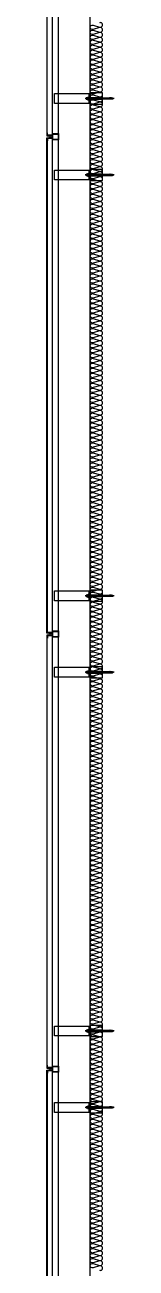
# Model space of a CAD drawing. Header units: millimetres. Extents: x 19868 to 801382, y -4805 to 85279.
# Drawn here: x 117288 to 117832, y 62079 to 72079 of the extents above; entities that cross this region are included whole.
import ezdxf

# ---------------------------------------------------------------- set-up
doc = ezdxf.new("R2010")
doc.units = ezdxf.units.MM
doc.header["$LTSCALE"] = 250
for name, color, linetype in [('A-ETC-8', 8, 'Continuous'), ('A-FIN', 6, 'Continuous'), ('ISL', 251, 'Continuous')]:
    doc.layers.add(name, color=color, linetype=linetype)

# ---------------------------------------------------------------- blocks, each defined once
blk = doc.blocks.new('A$C632c858f')
at = {"layer": 'A-ETC-8'}
blk.add_arc((-3, 0), 24, 341.8248, 18.1752, dxfattribs=at)
blk.add_ellipse((34, 0), major_axis=(7.59, 0), ratio=0.987937, dxfattribs=at)
blk = doc.blocks.new('A$Cae507117')
at = {"layer": 'A-ETC-8'}
for points in [[(-50, 0), (-50, -50), (0, -50), (0, 0)], [(-46.8, -3.2), (-46.8, -46.8), (-3.2, -46.8), (-3.2, -3.2)]]:
    blk.add_lwpolyline(points, close=True, dxfattribs=at)
blk = doc.blocks.new('너트 M12')
for p, q in [((-9, 0), (9, 0)), ((-10, -9), (-10, -1)), ((9, -10), (-9, -10)), ((0, -8), (0, -1)), ((10, -1), (10, -9))]:
    blk.add_line(p, q)
for centre, start, end in [((-9, -1), 90, 180), ((-9, -9), 180, 270), ((9, -1), 0, 90), ((9, -9), 270, 0)]:
    blk.add_arc(centre, 0.5, start, end)
at = {"extrusion": (0, 0, -1)}
for centre, major_axis, ratio, start_param, end_param in [((-5, -1), (-4.75, 0.31), 0.185359, -0.024388, 3.141593), ((5, -1), (4.75, 0.31), 0.185108, 3.141593, 6.30754), ((-5, -9), (4.75, 0.31), 0.187111, 0, 3.166211), ((5, -9), (-4.75, 0.31), 0.185991, 3.117121, 6.283185)]:
    blk.add_ellipse(centre, major_axis=major_axis, ratio=ratio, start_param=start_param, end_param=end_param, dxfattribs=at)
blk = doc.blocks.new('A$C5ebcaad0')
at = {"layer": 'A-ETC-8'}
for p, q in [((-449, -225), (-214, -225)), ((-439, -220), (-439, -229)), ((-437, -219), (-437, -219)), ((-426, -220), (-437, -219)), ((-437, -231), (-426, -229)), ((-437, -231), (-437, -231)), ((-432, -220), (-432, -221)), ((-432, -229), (-432, -230)), ((-416, -219), (-431, -219)), ((-431, -222), (-429, -223)), ((-431, -228), (-429, -227)), ((-431, -231), (-416, -231)), ((-421, -224), (-428, -224)), ((-421, -226), (-428, -226)), ((-426, -220), (-412, -220)), ((-426, -229), (-412, -229)), ((-421, -223), (-421, -223)), ((-421, -227), (-421, -227)), ((-417, -227), (-417, -223)), ((-416, -219), (-413, -219)), ((-416, -231), (-413, -231)), ((-413, -219), (-413, -231)), ((-412, -231), (-412, -219)), ((-409, -219), (-412, -219)), ((-412, -231), (-409, -231)), ((-409, -231), (-409, -219)), ((-355, -219), (-409, -219)), ((-409, -231), (-355, -231)), ((-355, -219), (-246, -219)), ((-246, -231), (-355, -231)), ((-234, -219), (-226, -219)), ((-234, -220), (-224, -220)), ((-234, -229), (-224, -229)), ((-234, -231), (-226, -231)), ((-226, -231), (-226, -219)), ((-224, -220), (-226, -219)), ((-224, -229), (-226, -231)), ((-224, -229), (-224, -220))]:
    blk.add_line(p, q, dxfattribs=at)
for points in [[(-255, -180), (-255, -269), (-355, -269), (-355, -180)], [(34, -185), (-252, -185), (-252, -265), (34, -265)], [(-252, -265), (-246, -265), (-246, -185), (-252, -185)], [(-246, -210), (-246, -240), (-244, -240), (-244, -210)]]:
    blk.add_lwpolyline(points, close=True, dxfattribs=at)
blk.add_lwpolyline([(-252, -177), (-252, -272, -0.414214), (-253, -273), (-255, -273), (-255, -176), (-253, -176, -0.414214)], format="xyb", close=True, dxfattribs=at)
for centre, radius, start, end in [((-437, -220), 1.5, 90, 180), ((-437, -229), 1.5, 180, 270), ((-431, -220), 1, 90, 180), ((-431, -221), 1, 180, 236.3099), ((-431, -229), 1, 123.6901, 180), ((-431, -230), 1, 180, 270), ((-428, -221), 3, 236.3099, 270), ((-428, -229), 3, 90, 123.6901), ((-419, -223), 2, 90, 180), ((-421, -223), 0.5, 270, 0), ((-421, -227), 0.5, 0, 90), ((-419, -227), 2, 180, 270), ((-419, -223), 2, 0, 90), ((-419, -227), 2, 270, 0)]:
    blk.add_arc(centre, radius, start, end, dxfattribs=at)
at = {"layer": 'A-ETC-8', "xscale": -1, "rotation": 90}
blk.add_blockref('너트 M12', (-244, -225), dxfattribs=at)

msp = doc.modelspace()

# ---------------------------------------------------------------- linework, layer by layer
at = {"layer": 'A-ETC-8'}
for p, q in [((117333.2, 51528.9, 0), (117333.2, 76146.7)), ((117383.2, 51528.9, 0), (117383.2, 76146.7))]:
    msp.add_line(p, q, dxfattribs=at)
for points in [[(117296.2, 71190.4), (117331.2, 71190.4), (117331.2, 71179.4), (117333.2, 71179.4), (117333.2, 71192.4), (117297.9, 71192.4, 0.2265409), (117294.2, 71196.1), (117294.2, 71210.8), (117292.2, 71210.8), (117292.2, 71194.4, -0.4142136)], [(117296.2, 71167.4), (117331.2, 71167.4), (117331.2, 71178.4), (117333.2, 71178.4), (117333.2, 71165.4), (117297.9, 71165.4, -0.2265409), (117294.2, 71161.8), (117294.2, 71147.1), (117292.2, 71147.1), (117292.2, 71163.4, 0.4142136)], [(117296.2, 67190.4), (117331.2, 67190.4), (117331.2, 67179.4), (117333.2, 67179.4), (117333.2, 67192.4), (117297.9, 67192.4, 0.2265409), (117294.2, 67196.1), (117294.2, 67210.8), (117292.2, 67210.8), (117292.2, 67194.4, -0.4142136)], [(117296.2, 67167.4), (117331.2, 67167.4), (117331.2, 67178.4), (117333.2, 67178.4), (117333.2, 67165.4), (117297.9, 67165.4, -0.2265409), (117294.2, 67161.8), (117294.2, 67147.1), (117292.2, 67147.1), (117292.2, 67163.4, 0.4142136)], [(117296.2, 63690.4), (117331.2, 63690.4), (117331.2, 63679.4), (117333.2, 63679.4), (117333.2, 63692.4), (117297.9, 63692.4, 0.2265409), (117294.2, 63696.1), (117294.2, 63710.8), (117292.2, 63710.8), (117292.2, 63694.4, -0.4142136)], [(117296.2, 63667.4), (117331.2, 63667.4), (117331.2, 63678.4), (117333.2, 63678.4), (117333.2, 63665.4), (117297.9, 63665.4, -0.2265409), (117294.2, 63661.8), (117294.2, 63647.1), (117292.2, 63647.1), (117292.2, 63663.4, 0.4142136)]]:
    msp.add_lwpolyline(points, format="xyb", close=True, dxfattribs=at)
at = {"layer": 'A-FIN'}
for points in [[(117329.2, 75167.4), (117329.2, 75171.4), (117288.2, 75171.4), (117288.2, 71186.4), (117329.2, 71186.4), (117329.2, 71190.4), (117292.2, 71190.4), (117292.2, 75167.4), (117329.2, 75167.4)], [(117329.2, 67190.4), (117329.2, 67186.4), (117288.2, 67186.4), (117288.2, 71171.4), (117329.2, 71171.4), (117329.2, 71167.4), (117292.2, 71167.4), (117292.2, 67190.4), (117329.2, 67190.4)], [(117329.2, 67167.4), (117329.2, 67171.4), (117288.2, 67171.4), (117288.2, 63686.4), (117329.2, 63686.4), (117329.2, 63690.4), (117292.2, 63690.4), (117292.2, 67167.4), (117329.2, 67167.4)], [(117329.2, 60190.4), (117329.2, 60186.4), (117288.2, 60186.4), (117288.2, 63671.4), (117329.2, 63671.4), (117329.2, 63667.4), (117292.2, 63667.4), (117292.2, 60190.4), (117329.2, 60190.4)]]:
    msp.add_lwpolyline(points, close=True, dxfattribs=at)
at = {"layer": 'ISL'}
msp.add_lwpolyline([(117638.2, 51518.9), (117638.2, 76128.9), (117738.2, 76128.9)], dxfattribs=at)
msp.add_lwpolyline([(117714, 62061.3, 1.3725934), (117714, 62096.6), (117662.4, 62081.3, -0.5092668), (117638.2, 62099, -0.5092668), (117662.4, 62116.6), (117714, 62101.3, 1.3725934), (117714, 62136.6), (117662.4, 62121.3, -0.5092668), (117638.2, 62139, -0.5092668), (117662.4, 62156.6), (117714, 62141.3, 1.3725934), (117714, 62176.6), (117662.4, 62161.3, -0.5092668), (117638.2, 62179, -0.5092668), (117662.4, 62196.6), (117714, 62181.3, 1.3725934), (117714, 62216.6), (117662.4, 62201.3, -0.5092668), (117638.2, 62219, -0.5092668), (117662.4, 62236.6), (117714, 62221.3, 1.3725934), (117714, 62256.6), (117662.4, 62241.3, -0.5092668), (117638.2, 62259, -0.5092668), (117662.4, 62276.6), (117714, 62261.3, 1.3725934), (117714, 62296.6), (117662.4, 62281.3, -0.5092668), (117638.2, 62299, -0.5092668), (117662.4, 62316.6), (117714, 62301.3, 1.3725934), (117714, 62336.6), (117662.4, 62321.3, -0.5092668), (117638.2, 62339, -0.5092668), (117662.4, 62356.6), (117714, 62341.3, 1.3725934), (117714, 62376.6), (117662.4, 62361.3, -0.5092668), (117638.2, 62379, -0.5092668), (117662.4, 62396.6), (117714, 62381.3, 1.3725934), (117714, 62416.6), (117662.4, 62401.3, -0.5092668), (117638.2, 62419, -0.5092668), (117662.4, 62436.6), (117714, 62421.3, 1.3725934), (117714, 62456.6), (117662.4, 62441.3, -0.5092668), (117638.2, 62459, -0.5092668), (117662.4, 62476.6), (117714, 62461.3, 1.3725934), (117714, 62496.6), (117662.4, 62481.3, -0.5092668), (117638.2, 62499, -0.5092668), (117662.4, 62516.6), (117714, 62501.3, 1.3725934), (117714, 62536.6), (117662.4, 62521.3, -0.5092668), (117638.2, 62539, -0.5092668), (117662.4, 62556.6), (117714, 62541.3, 1.3725934), (117714, 62576.6), (117662.4, 62561.3, -0.5092668), (117638.2, 62579, -0.5092668), (117662.4, 62596.6), (117714, 62581.3, 1.3725934), (117714, 62616.6), (117662.4, 62601.3, -0.5092668), (117638.2, 62619, -0.5092668), (117662.4, 62636.6), (117714, 62621.3, 1.3725934), (117714, 62656.6), (117662.4, 62641.3, -0.5092668), (117638.2, 62659, -0.5092668), (117662.4, 62676.6), (117714, 62661.3, 1.3725934), (117714, 62696.6), (117662.4, 62681.3, -0.5092668), (117638.2, 62699, -0.5092668), (117662.4, 62716.6), (117714, 62701.3, 1.3725934), (117714, 62736.6), (117662.4, 62721.3, -0.5092668), (117638.2, 62739, -0.5092668), (117662.4, 62756.6), (117714, 62741.3, 1.3725934), (117714, 62776.6), (117662.4, 62761.3, -0.5092668), (117638.2, 62779, -0.5092668), (117662.4, 62796.6), (117714, 62781.3, 1.3725934), (117714, 62816.6), (117662.4, 62801.3, -0.5092668), (117638.2, 62819, -0.5092668), (117662.4, 62836.6), (117714, 62821.3, 1.3725934), (117714, 62856.6), (117662.4, 62841.3, -0.5092668), (117638.2, 62859, -0.5092668), (117662.4, 62876.6), (117714, 62861.3, 1.3725934), (117714, 62896.6), (117662.4, 62881.3, -0.5092668), (117638.2, 62899, -0.5092668), (117662.4, 62916.6), (117714, 62901.3, 1.3725934), (117714, 62936.6), (117662.4, 62921.3, -0.5092668), (117638.2, 62939, -0.5092668), (117662.4, 62956.6), (117714, 62941.3, 1.3725934), (117714, 62976.6), (117662.4, 62961.3, -0.5092668), (117638.2, 62979, -0.5092668), (117662.4, 62996.6), (117714, 62981.3, 1.3725934), (117714, 63016.6), (117662.4, 63001.3, -0.5092668), (117638.2, 63019, -0.5092668), (117662.4, 63036.6), (117714, 63021.3, 1.3725934), (117714, 63056.6), (117662.4, 63041.3, -0.5092668), (117638.2, 63059, -0.5092668), (117662.4, 63076.6), (117714, 63061.3, 1.3725934), (117714, 63096.6), (117662.4, 63081.3, -0.5092668), (117638.2, 63099, -0.5092668), (117662.4, 63116.6), (117714, 63101.3, 1.3725934), (117714, 63136.6), (117662.4, 63121.3, -0.5092668), (117638.2, 63139, -0.5092668), (117662.4, 63156.6), (117714, 63141.3, 1.3725934), (117714, 63176.6), (117662.4, 63161.3, -0.5092668), (117638.2, 63179, -0.5092668), (117662.4, 63196.6), (117714, 63181.3, 1.3725934), (117714, 63216.6), (117662.4, 63201.3, -0.5092668), (117638.2, 63219, -0.5092668), (117662.4, 63236.6), (117714, 63221.3, 1.3725934), (117714, 63256.6), (117662.4, 63241.3, -0.5092668), (117638.2, 63259, -0.5092668), (117662.4, 63276.6), (117714, 63261.3, 1.3725934), (117714, 63296.6), (117662.4, 63281.3, -0.5092668), (117638.2, 63299, -0.5092668), (117662.4, 63316.6), (117714, 63301.3, 1.3725934), (117714, 63336.6), (117662.4, 63321.3, -0.5092668), (117638.2, 63339, -0.5092668), (117662.4, 63356.6), (117714, 63341.3, 1.3725934), (117714, 63376.6), (117662.4, 63361.3, -0.5092668), (117638.2, 63379, -0.5092668), (117662.4, 63396.6), (117714, 63381.3, 1.3725934), (117714, 63416.6), (117662.4, 63401.3, -0.5092668), (117638.2, 63419, -0.5092668), (117662.4, 63436.6), (117714, 63421.3, 1.3725934), (117714, 63456.6), (117662.4, 63441.3, -0.5092668), (117638.2, 63459, -0.5092668), (117662.4, 63476.6), (117714, 63461.3, 1.3725934), (117714, 63496.6), (117662.4, 63481.3, -0.5092668), (117638.2, 63499, -0.5092668), (117662.4, 63516.6), (117714, 63501.3, 1.3725934), (117714, 63536.6), (117662.4, 63521.3, -0.5092668), (117638.2, 63539, -0.5092668), (117662.4, 63556.6), (117714, 63541.3, 1.3725934), (117714, 63576.6), (117662.4, 63561.3, -0.5092668), (117638.2, 63579, -0.5092668), (117662.4, 63596.6), (117714, 63581.3, 1.3725934), (117714, 63616.6), (117662.4, 63601.3, -0.5092668), (117638.2, 63619, -0.5092668), (117662.4, 63636.6), (117714, 63621.3, 1.3725934), (117714, 63656.6), (117662.4, 63641.3, -0.5092668), (117638.2, 63659, -0.5092668), (117662.4, 63676.6), (117714, 63661.3, 1.3725934), (117714, 63696.6), (117662.4, 63681.3, -0.5092668), (117638.2, 63699, -0.5092668), (117662.4, 63716.6), (117714, 63701.3, 1.3725934), (117714, 63736.6), (117662.4, 63721.3, -0.5092668), (117638.2, 63739, -0.5092668), (117662.4, 63756.6), (117714, 63741.3, 1.3725934), (117714, 63776.6), (117662.4, 63761.3, -0.5092668), (117638.2, 63779, -0.5092668), (117662.4, 63796.6), (117714, 63781.3, 1.3725934), (117714, 63816.6), (117662.4, 63801.3, -0.5092668), (117638.2, 63819, -0.5092668), (117662.4, 63836.6), (117714, 63821.3, 1.3725934), (117714, 63856.6), (117662.4, 63841.3, -0.5092668), (117638.2, 63859, -0.5092668), (117662.4, 63876.6), (117714, 63861.3, 1.3725934), (117714, 63896.6), (117662.4, 63881.3, -0.5092668), (117638.2, 63899, -0.5092668), (117662.4, 63916.6), (117714, 63901.3, 1.3725934), (117714, 63936.6), (117662.4, 63921.3, -0.5092668), (117638.2, 63939, -0.5092668), (117662.4, 63956.6), (117714, 63941.3, 1.3725934), (117714, 63976.6), (117662.4, 63961.3, -0.5092668), (117638.2, 63979, -0.5092668), (117662.4, 63996.6), (117714, 63981.3, 1.3725934), (117714, 64016.6), (117662.4, 64001.3, -0.5092668), (117638.2, 64019, -0.5092668), (117662.4, 64036.6), (117714, 64021.3, 1.3725934), (117714, 64056.6), (117662.4, 64041.3, -0.5092668), (117638.2, 64059, -0.5092668), (117662.4, 64076.6), (117714, 64061.3, 1.3725934), (117714, 64096.6), (117662.4, 64081.3, -0.5092668), (117638.2, 64099, -0.5092668), (117662.4, 64116.6), (117714, 64101.3, 1.3725934), (117714, 64136.6), (117662.4, 64121.3, -0.5092668), (117638.2, 64139, -0.5092668), (117662.4, 64156.6), (117714, 64141.3, 1.3725934), (117714, 64176.6), (117662.4, 64161.3, -0.5092668), (117638.2, 64179, -0.5092668), (117662.4, 64196.6), (117714, 64181.3, 1.3725934), (117714, 64216.6), (117662.4, 64201.3, -0.5092668), (117638.2, 64219, -0.5092668), (117662.4, 64236.6), (117714, 64221.3, 1.3725934), (117714, 64256.6), (117662.4, 64241.3, -0.5092668), (117638.2, 64259, -0.5092668), (117662.4, 64276.6), (117714, 64261.3, 1.3725934), (117714, 64296.6), (117662.4, 64281.3, -0.5092668), (117638.2, 64299, -0.5092668), (117662.4, 64316.6), (117714, 64301.3, 1.3725934), (117714, 64336.6), (117662.4, 64321.3, -0.5092668), (117638.2, 64339, -0.5092668), (117662.4, 64356.6), (117714, 64341.3, 1.3725934), (117714, 64376.6), (117662.4, 64361.3, -0.5092668), (117638.2, 64379, -0.5092668), (117662.4, 64396.6), (117714, 64381.3, 1.3725934), (117714, 64416.6), (117662.4, 64401.3, -0.5092668), (117638.2, 64419, -0.5092668), (117662.4, 64436.6), (117714, 64421.3, 1.3725934), (117714, 64456.6), (117662.4, 64441.3, -0.5092668), (117638.2, 64459, -0.5092668), (117662.4, 64476.6), (117714, 64461.3, 1.3725934), (117714, 64496.6), (117662.4, 64481.3, -0.5092668), (117638.2, 64499, -0.5092668), (117662.4, 64516.6), (117714, 64501.3, 1.3725934), (117714, 64536.6), (117662.4, 64521.3, -0.5092668), (117638.2, 64539, -0.5092668), (117662.4, 64556.6), (117714, 64541.3, 1.3725934), (117714, 64576.6), (117662.4, 64561.3, -0.5092668), (117638.2, 64579, -0.5092668), (117662.4, 64596.6), (117714, 64581.3, 1.3725934), (117714, 64616.6), (117662.4, 64601.3, -0.5092668), (117638.2, 64619, -0.5092668), (117662.4, 64636.6), (117714, 64621.3, 1.3725934), (117714, 64656.6), (117662.4, 64641.3, -0.5092668), (117638.2, 64659, -0.5092668), (117662.4, 64676.6), (117714, 64661.3, 1.3725934), (117714, 64696.6), (117662.4, 64681.3, -0.5092668), (117638.2, 64699, -0.5092668), (117662.4, 64716.6), (117714, 64701.3, 1.3725934), (117714, 64736.6), (117662.4, 64721.3, -0.5092668), (117638.2, 64739, -0.5092668), (117662.4, 64756.6), (117714, 64741.3, 1.3725934), (117714, 64776.6), (117662.4, 64761.3, -0.5092668), (117638.2, 64779, -0.5092668), (117662.4, 64796.6), (117714, 64781.3, 1.3725934), (117714, 64816.6), (117662.4, 64801.3, -0.5092668), (117638.2, 64819, -0.5092668), (117662.4, 64836.6), (117714, 64821.3, 1.3725934), (117714, 64856.6), (117662.4, 64841.3, -0.5092668), (117638.2, 64859, -0.5092668), (117662.4, 64876.6), (117714, 64861.3, 1.3725934), (117714, 64896.6), (117662.4, 64881.3, -0.5092668), (117638.2, 64899, -0.5092668), (117662.4, 64916.6), (117714, 64901.3, 1.3725934), (117714, 64936.6), (117662.4, 64921.3, -0.5092668), (117638.2, 64939, -0.5092668), (117662.4, 64956.6), (117714, 64941.3, 1.3725934), (117714, 64976.6), (117662.4, 64961.3, -0.5092668), (117638.2, 64979, -0.5092668), (117662.4, 64996.6), (117714, 64981.3, 1.3725934), (117714, 65016.6), (117662.4, 65001.3, -0.5092668), (117638.2, 65019, -0.5092668), (117662.4, 65036.6), (117714, 65021.3, 1.3725934), (117714, 65056.6), (117662.4, 65041.3, -0.5092668), (117638.2, 65059, -0.5092668), (117662.4, 65076.6), (117714, 65061.3, 1.3725934), (117714, 65096.6), (117662.4, 65081.3, -0.5092668), (117638.2, 65099, -0.5092668), (117662.4, 65116.6), (117714, 65101.3, 1.3725934), (117714, 65136.6), (117662.4, 65121.3, -0.5092668), (117638.2, 65139, -0.5092668), (117662.4, 65156.6), (117714, 65141.3, 1.3725934), (117714, 65176.6), (117662.4, 65161.3, -0.5092668), (117638.2, 65179, -0.5092668), (117662.4, 65196.6), (117714, 65181.3, 1.3725934), (117714, 65216.6), (117662.4, 65201.3, -0.5092668), (117638.2, 65219, -0.5092668), (117662.4, 65236.6), (117714, 65221.3, 1.3725934), (117714, 65256.6), (117662.4, 65241.3, -0.5092668), (117638.2, 65259, -0.5092668), (117662.4, 65276.6), (117714, 65261.3, 1.3725934), (117714, 65296.6), (117662.4, 65281.3, -0.5092668), (117638.2, 65299, -0.5092668), (117662.4, 65316.6), (117714, 65301.3, 1.3725934), (117714, 65336.6), (117662.4, 65321.3, -0.5092668), (117638.2, 65339, -0.5092668), (117662.4, 65356.6), (117714, 65341.3, 1.3725934), (117714, 65376.6), (117662.4, 65361.3, -0.5092668), (117638.2, 65379, -0.5092668), (117662.4, 65396.6), (117714, 65381.3, 1.3725934), (117714, 65416.6), (117662.4, 65401.3, -0.5092668), (117638.2, 65419, -0.5092668), (117662.4, 65436.6), (117714, 65421.3, 1.3725934), (117714, 65456.6), (117662.4, 65441.3, -0.5092668), (117638.2, 65459, -0.5092668), (117662.4, 65476.6), (117714, 65461.3, 1.3725934), (117714, 65496.6), (117662.4, 65481.3, -0.5092668), (117638.2, 65499, -0.5092668), (117662.4, 65516.6), (117714, 65501.3, 1.3725934), (117714, 65536.6), (117662.4, 65521.3, -0.5092668), (117638.2, 65539, -0.5092668), (117662.4, 65556.6), (117714, 65541.3, 1.3725934), (117714, 65576.6), (117662.4, 65561.3, -0.5092668), (117638.2, 65579, -0.5092668), (117662.4, 65596.6), (117714, 65581.3, 1.3725934), (117714, 65616.6), (117662.4, 65601.3, -0.5092668), (117638.2, 65619, -0.5092668), (117662.4, 65636.6), (117714, 65621.3, 1.3725934), (117714, 65656.6), (117662.4, 65641.3, -0.5092668), (117638.2, 65659, -0.5092668), (117662.4, 65676.6), (117714, 65661.3, 1.3725934), (117714, 65696.6), (117662.4, 65681.3, -0.5092668), (117638.2, 65699, -0.5092668), (117662.4, 65716.6), (117714, 65701.3, 1.3725934), (117714, 65736.6), (117662.4, 65721.3, -0.5092668), (117638.2, 65739, -0.5092668), (117662.4, 65756.6), (117714, 65741.3, 1.3725934), (117714, 65776.6), (117662.4, 65761.3, -0.5092668), (117638.2, 65779, -0.5092668), (117662.4, 65796.6), (117714, 65781.3, 1.3725934), (117714, 65816.6), (117662.4, 65801.3, -0.5092668), (117638.2, 65819, -0.5092668), (117662.4, 65836.6), (117714, 65821.3, 1.3725934), (117714, 65856.6), (117662.4, 65841.3, -0.5092668), (117638.2, 65859, -0.5092668), (117662.4, 65876.6), (117714, 65861.3, 1.3725934), (117714, 65896.6), (117662.4, 65881.3, -0.5092668), (117638.2, 65899, -0.5092668), (117662.4, 65916.6), (117714, 65901.3, 1.3725934), (117714, 65936.6), (117662.4, 65921.3, -0.5092668), (117638.2, 65939, -0.5092668), (117662.4, 65956.6), (117714, 65941.3, 1.3725934), (117714, 65976.6), (117662.4, 65961.3, -0.5092668), (117638.2, 65979, -0.5092668), (117662.4, 65996.6), (117714, 65981.3, 1.3725934), (117714, 66016.6), (117662.4, 66001.3, -0.5092668), (117638.2, 66019, -0.5092668), (117662.4, 66036.6), (117714, 66021.3, 1.3725934), (117714, 66056.6), (117662.4, 66041.3, -0.5092668), (117638.2, 66059, -0.5092668), (117662.4, 66076.6), (117714, 66061.3, 1.3725934), (117714, 66096.6), (117662.4, 66081.3, -0.5092668), (117638.2, 66099, -0.5092668), (117662.4, 66116.6), (117714, 66101.3, 1.3725934), (117714, 66136.6), (117662.4, 66121.3, -0.5092668), (117638.2, 66139, -0.5092668), (117662.4, 66156.6), (117714, 66141.3, 1.3725934), (117714, 66176.6), (117662.4, 66161.3, -0.5092668), (117638.2, 66179, -0.5092668), (117662.4, 66196.6), (117714, 66181.3, 1.3725934), (117714, 66216.6), (117662.4, 66201.3, -0.5092668), (117638.2, 66219, -0.5092668), (117662.4, 66236.6), (117714, 66221.3, 1.3725934), (117714, 66256.6), (117662.4, 66241.3, -0.5092668), (117638.2, 66259, -0.5092668), (117662.4, 66276.6), (117714, 66261.3, 1.3725934), (117714, 66296.6), (117662.4, 66281.3, -0.5092668), (117638.2, 66299, -0.5092668), (117662.4, 66316.6), (117714, 66301.3, 1.3725934), (117714, 66336.6), (117662.4, 66321.3, -0.5092668), (117638.2, 66339, -0.5092668), (117662.4, 66356.6), (117714, 66341.3, 1.3725934), (117714, 66376.6), (117662.4, 66361.3, -0.5092668), (117638.2, 66379, -0.5092668), (117662.4, 66396.6), (117714, 66381.3, 1.3725934), (117714, 66416.6), (117662.4, 66401.3, -0.5092668), (117638.2, 66419, -0.5092668), (117662.4, 66436.6), (117714, 66421.3, 1.3725934), (117714, 66456.6), (117662.4, 66441.3, -0.5092668), (117638.2, 66459, -0.5092668), (117662.4, 66476.6), (117714, 66461.3, 1.3725934), (117714, 66496.6), (117662.4, 66481.3, -0.5092668), (117638.2, 66499, -0.5092668), (117662.4, 66516.6), (117714, 66501.3, 1.3725934), (117714, 66536.6), (117662.4, 66521.3, -0.5092668), (117638.2, 66539, -0.5092668), (117662.4, 66556.6), (117714, 66541.3, 1.3725934), (117714, 66576.6), (117662.4, 66561.3, -0.5092668), (117638.2, 66579, -0.5092668), (117662.4, 66596.6), (117714, 66581.3, 1.3725934), (117714, 66616.6), (117662.4, 66601.3, -0.5092668), (117638.2, 66619, -0.5092668), (117662.4, 66636.6), (117714, 66621.3, 1.3725934), (117714, 66656.6), (117662.4, 66641.3, -0.5092668), (117638.2, 66659, -0.5092668), (117662.4, 66676.6), (117714, 66661.3, 1.3725934), (117714, 66696.6), (117662.4, 66681.3, -0.5092668), (117638.2, 66699, -0.5092668), (117662.4, 66716.6), (117714, 66701.3, 1.3725934), (117714, 66736.6), (117662.4, 66721.3, -0.5092668), (117638.2, 66739, -0.5092668), (117662.4, 66756.6), (117714, 66741.3, 1.3725934), (117714, 66776.6), (117662.4, 66761.3, -0.5092668), (117638.2, 66779, -0.5092668), (117662.4, 66796.6), (117714, 66781.3, 1.3725934), (117714, 66816.6), (117662.4, 66801.3, -0.5092668), (117638.2, 66819, -0.5092668), (117662.4, 66836.6), (117714, 66821.3, 1.3725934), (117714, 66856.6), (117662.4, 66841.3, -0.5092668), (117638.2, 66859, -0.5092668), (117662.4, 66876.6), (117714, 66861.3, 1.3725934), (117714, 66896.6), (117662.4, 66881.3, -0.5092668), (117638.2, 66899, -0.5092668), (117662.4, 66916.6), (117714, 66901.3, 1.3725934), (117714, 66936.6), (117662.4, 66921.3, -0.5092668), (117638.2, 66939, -0.5092668), (117662.4, 66956.6), (117714, 66941.3, 1.3725934), (117714, 66976.6), (117662.4, 66961.3, -0.5092668), (117638.2, 66979, -0.5092668), (117662.4, 66996.6), (117714, 66981.3, 1.3725934), (117714, 67016.6), (117662.4, 67001.3, -0.5092668), (117638.2, 67019, -0.5092668), (117662.4, 67036.6), (117714, 67021.3, 1.3725934), (117714, 67056.6), (117662.4, 67041.3, -0.5092668), (117638.2, 67059, -0.5092668), (117662.4, 67076.6), (117714, 67061.3, 1.3725934), (117714, 67096.6), (117662.4, 67081.3, -0.5092668), (117638.2, 67099, -0.5092668), (117662.4, 67116.6), (117714, 67101.3, 1.3725934), (117714, 67136.6), (117662.4, 67121.3, -0.5092668), (117638.2, 67139, -0.5092668), (117662.4, 67156.6), (117714, 67141.3, 1.3725934), (117714, 67176.6), (117662.4, 67161.3, -0.5092668), (117638.2, 67179, -0.5092668), (117662.4, 67196.6), (117714, 67181.3, 1.3725934), (117714, 67216.6), (117662.4, 67201.3, -0.5092668), (117638.2, 67219, -0.5092668), (117662.4, 67236.6), (117714, 67221.3, 1.3725934), (117714, 67256.6), (117662.4, 67241.3, -0.5092668), (117638.2, 67259, -0.5092668), (117662.4, 67276.6), (117714, 67261.3, 1.3725934), (117714, 67296.6), (117662.4, 67281.3, -0.5092668), (117638.2, 67299, -0.5092668), (117662.4, 67316.6), (117714, 67301.3, 1.3725934), (117714, 67336.6), (117662.4, 67321.3, -0.5092668), (117638.2, 67339, -0.5092668), (117662.4, 67356.6), (117714, 67341.3, 1.3725934), (117714, 67376.6), (117662.4, 67361.3, -0.5092668), (117638.2, 67379, -0.5092668), (117662.4, 67396.6), (117714, 67381.3, 1.3725934), (117714, 67416.6), (117662.4, 67401.3, -0.5092668), (117638.2, 67419, -0.5092668), (117662.4, 67436.6), (117714, 67421.3, 1.3725934), (117714, 67456.6), (117662.4, 67441.3, -0.5092668), (117638.2, 67459, -0.5092668), (117662.4, 67476.6), (117714, 67461.3, 1.3725934), (117714, 67496.6), (117662.4, 67481.3, -0.5092668), (117638.2, 67499, -0.5092668), (117662.4, 67516.6), (117714, 67501.3, 1.3725934), (117714, 67536.6), (117662.4, 67521.3, -0.5092668), (117638.2, 67539, -0.5092668), (117662.4, 67556.6), (117714, 67541.3, 1.3725934), (117714, 67576.6), (117662.4, 67561.3, -0.5092668), (117638.2, 67579, -0.5092668), (117662.4, 67596.6), (117714, 67581.3, 1.3725934), (117714, 67616.6), (117662.4, 67601.3, -0.5092668), (117638.2, 67619, -0.5092668), (117662.4, 67636.6), (117714, 67621.3, 1.3725934), (117714, 67656.6), (117662.4, 67641.3, -0.5092668), (117638.2, 67659, -0.5092668), (117662.4, 67676.6), (117714, 67661.3, 1.3725934), (117714, 67696.6), (117662.4, 67681.3, -0.5092668), (117638.2, 67699, -0.5092668), (117662.4, 67716.6), (117714, 67701.3, 1.3725934), (117714, 67736.6), (117662.4, 67721.3, -0.5092668), (117638.2, 67739, -0.5092668), (117662.4, 67756.6), (117714, 67741.3, 1.3725934), (117714, 67776.6), (117662.4, 67761.3, -0.5092668), (117638.2, 67779, -0.5092668), (117662.4, 67796.6), (117714, 67781.3, 1.3725934), (117714, 67816.6), (117662.4, 67801.3, -0.5092668), (117638.2, 67819, -0.5092668), (117662.4, 67836.6), (117714, 67821.3, 1.3725934), (117714, 67856.6), (117662.4, 67841.3, -0.5092668), (117638.2, 67859, -0.5092668), (117662.4, 67876.6), (117714, 67861.3, 1.3725934), (117714, 67896.6), (117662.4, 67881.3, -0.5092668), (117638.2, 67899, -0.5092668), (117662.4, 67916.6), (117714, 67901.3, 1.3725934), (117714, 67936.6), (117662.4, 67921.3, -0.5092668), (117638.2, 67939, -0.5092668), (117662.4, 67956.6), (117714, 67941.3, 1.3725934), (117714, 67976.6), (117662.4, 67961.3, -0.5092668), (117638.2, 67979, -0.5092668), (117662.4, 67996.6), (117714, 67981.3, 1.3725934), (117714, 68016.6), (117662.4, 68001.3, -0.5092668), (117638.2, 68019, -0.5092668), (117662.4, 68036.6), (117714, 68021.3, 1.3725934), (117714, 68056.6), (117662.4, 68041.3, -0.5092668), (117638.2, 68059, -0.5092668), (117662.4, 68076.6), (117714, 68061.3, 1.3725934), (117714, 68096.6), (117662.4, 68081.3, -0.5092668), (117638.2, 68099, -0.5092668), (117662.4, 68116.6), (117714, 68101.3, 1.3725934), (117714, 68136.6), (117662.4, 68121.3, -0.5092668), (117638.2, 68139, -0.5092668), (117662.4, 68156.6), (117714, 68141.3, 1.3725934), (117714, 68176.6), (117662.4, 68161.3, -0.5092668), (117638.2, 68179, -0.5092668), (117662.4, 68196.6), (117714, 68181.3, 1.3725934), (117714, 68216.6), (117662.4, 68201.3, -0.5092668), (117638.2, 68219, -0.5092668), (117662.4, 68236.6), (117714, 68221.3, 1.3725934), (117714, 68256.6), (117662.4, 68241.3, -0.5092668), (117638.2, 68259, -0.5092668), (117662.4, 68276.6), (117714, 68261.3, 1.3725934), (117714, 68296.6), (117662.4, 68281.3, -0.5092668), (117638.2, 68299, -0.5092668), (117662.4, 68316.6), (117714, 68301.3, 1.3725934), (117714, 68336.6), (117662.4, 68321.3, -0.5092668), (117638.2, 68339, -0.5092668), (117662.4, 68356.6), (117714, 68341.3, 1.3725934), (117714, 68376.6), (117662.4, 68361.3, -0.5092668), (117638.2, 68379, -0.5092668), (117662.4, 68396.6), (117714, 68381.3, 1.3725934), (117714, 68416.6), (117662.4, 68401.3, -0.5092668), (117638.2, 68419, -0.5092668), (117662.4, 68436.6), (117714, 68421.3, 1.3725934), (117714, 68456.6), (117662.4, 68441.3, -0.5092668), (117638.2, 68459, -0.5092668), (117662.4, 68476.6), (117714, 68461.3, 1.3725934), (117714, 68496.6), (117662.4, 68481.3, -0.5092668), (117638.2, 68499, -0.5092668), (117662.4, 68516.6), (117714, 68501.3, 1.3725934), (117714, 68536.6), (117662.4, 68521.3, -0.5092668), (117638.2, 68539, -0.5092668), (117662.4, 68556.6), (117714, 68541.3, 1.3725934), (117714, 68576.6), (117662.4, 68561.3, -0.5092668), (117638.2, 68579, -0.5092668), (117662.4, 68596.6), (117714, 68581.3, 1.3725934), (117714, 68616.6), (117662.4, 68601.3, -0.5092668), (117638.2, 68619, -0.5092668), (117662.4, 68636.6), (117714, 68621.3, 1.3725934), (117714, 68656.6), (117662.4, 68641.3, -0.5092668), (117638.2, 68659, -0.5092668), (117662.4, 68676.6), (117714, 68661.3, 1.3725934), (117714, 68696.6), (117662.4, 68681.3, -0.5092668), (117638.2, 68699, -0.5092668), (117662.4, 68716.6), (117714, 68701.3, 1.3725934), (117714, 68736.6), (117662.4, 68721.3, -0.5092668), (117638.2, 68739, -0.5092668), (117662.4, 68756.6), (117714, 68741.3, 1.3725934), (117714, 68776.6), (117662.4, 68761.3, -0.5092668), (117638.2, 68779, -0.5092668), (117662.4, 68796.6), (117714, 68781.3, 1.3725934), (117714, 68816.6), (117662.4, 68801.3, -0.5092668), (117638.2, 68819, -0.5092668), (117662.4, 68836.6), (117714, 68821.3, 1.3725934), (117714, 68856.6), (117662.4, 68841.3, -0.5092668), (117638.2, 68859, -0.5092668), (117662.4, 68876.6), (117714, 68861.3, 1.3725934), (117714, 68896.6), (117662.4, 68881.3, -0.5092668), (117638.2, 68899, -0.5092668), (117662.4, 68916.6), (117714, 68901.3, 1.3725934), (117714, 68936.6), (117662.4, 68921.3, -0.5092668), (117638.2, 68939, -0.5092668), (117662.4, 68956.6), (117714, 68941.3, 1.3725934), (117714, 68976.6), (117662.4, 68961.3, -0.5092668), (117638.2, 68979, -0.5092668), (117662.4, 68996.6), (117714, 68981.3, 1.3725934), (117714, 69016.6), (117662.4, 69001.3, -0.5092668), (117638.2, 69019, -0.5092668), (117662.4, 69036.6), (117714, 69021.3, 1.3725934), (117714, 69056.6), (117662.4, 69041.3, -0.5092668), (117638.2, 69059, -0.5092668), (117662.4, 69076.6), (117714, 69061.3, 1.3725934), (117714, 69096.6), (117662.4, 69081.3, -0.5092668), (117638.2, 69099, -0.5092668), (117662.4, 69116.6), (117714, 69101.3, 1.3725934), (117714, 69136.6), (117662.4, 69121.3, -0.5092668), (117638.2, 69139, -0.5092668), (117662.4, 69156.6), (117714, 69141.3, 1.3725934), (117714, 69176.6), (117662.4, 69161.3, -0.5092668), (117638.2, 69179, -0.5092668), (117662.4, 69196.6), (117714, 69181.3, 1.3725934), (117714, 69216.6), (117662.4, 69201.3, -0.5092668), (117638.2, 69219, -0.5092668), (117662.4, 69236.6), (117714, 69221.3, 1.3725934), (117714, 69256.6), (117662.4, 69241.3, -0.5092668), (117638.2, 69259, -0.5092668), (117662.4, 69276.6), (117714, 69261.3, 1.3725934), (117714, 69296.6), (117662.4, 69281.3, -0.5092668), (117638.2, 69299, -0.5092668), (117662.4, 69316.6), (117714, 69301.3, 1.3725934), (117714, 69336.6), (117662.4, 69321.3, -0.5092668), (117638.2, 69339, -0.5092668), (117662.4, 69356.6), (117714, 69341.3, 1.3725934), (117714, 69376.6), (117662.4, 69361.3, -0.5092668), (117638.2, 69379, -0.5092668), (117662.4, 69396.6), (117714, 69381.3, 1.3725934), (117714, 69416.6), (117662.4, 69401.3, -0.5092668), (117638.2, 69419, -0.5092668), (117662.4, 69436.6), (117714, 69421.3, 1.3725934), (117714, 69456.6), (117662.4, 69441.3, -0.5092668), (117638.2, 69459, -0.5092668), (117662.4, 69476.6), (117714, 69461.3, 1.3725934), (117714, 69496.6), (117662.4, 69481.3, -0.5092668), (117638.2, 69499, -0.5092668), (117662.4, 69516.6), (117714, 69501.3, 1.3725934), (117714, 69536.6), (117662.4, 69521.3, -0.5092668), (117638.2, 69539, -0.5092668), (117662.4, 69556.6), (117714, 69541.3, 1.3725934), (117714, 69576.6), (117662.4, 69561.3, -0.5092668), (117638.2, 69579, -0.5092668), (117662.4, 69596.6), (117714, 69581.3, 1.3725934), (117714, 69616.6), (117662.4, 69601.3, -0.5092668), (117638.2, 69619, -0.5092668), (117662.4, 69636.6), (117714, 69621.3, 1.3725934), (117714, 69656.6), (117662.4, 69641.3, -0.5092668), (117638.2, 69659, -0.5092668), (117662.4, 69676.6), (117714, 69661.3, 1.3725934), (117714, 69696.6), (117662.4, 69681.3, -0.5092668), (117638.2, 69699, -0.5092668), (117662.4, 69716.6), (117714, 69701.3, 1.3725934), (117714, 69736.6), (117662.4, 69721.3, -0.5092668), (117638.2, 69739, -0.5092668), (117662.4, 69756.6), (117714, 69741.3, 1.3725934), (117714, 69776.6), (117662.4, 69761.3, -0.5092668), (117638.2, 69779, -0.5092668), (117662.4, 69796.6), (117714, 69781.3, 1.3725934), (117714, 69816.6), (117662.4, 69801.3, -0.5092668), (117638.2, 69819, -0.5092668), (117662.4, 69836.6), (117714, 69821.3, 1.3725934), (117714, 69856.6), (117662.4, 69841.3, -0.5092668), (117638.2, 69859, -0.5092668), (117662.4, 69876.6), (117714, 69861.3, 1.3725934), (117714, 69896.6), (117662.4, 69881.3, -0.5092668), (117638.2, 69899, -0.5092668), (117662.4, 69916.6), (117714, 69901.3, 1.3725934), (117714, 69936.6), (117662.4, 69921.3, -0.5092668), (117638.2, 69939, -0.5092668), (117662.4, 69956.6), (117714, 69941.3, 1.3725934), (117714, 69976.6), (117662.4, 69961.3, -0.5092668), (117638.2, 69979, -0.5092668), (117662.4, 69996.6), (117714, 69981.3, 1.3725934), (117714, 70016.6), (117662.4, 70001.3, -0.5092668), (117638.2, 70019, -0.5092668), (117662.4, 70036.6), (117714, 70021.3, 1.3725934), (117714, 70056.6), (117662.4, 70041.3, -0.5092668), (117638.2, 70059, -0.5092668), (117662.4, 70076.6), (117714, 70061.3, 1.3725934), (117714, 70096.6), (117662.4, 70081.3, -0.5092668), (117638.2, 70099, -0.5092668), (117662.4, 70116.6), (117714, 70101.3, 1.3725934), (117714, 70136.6), (117662.4, 70121.3, -0.5092668), (117638.2, 70139, -0.5092668), (117662.4, 70156.6), (117714, 70141.3, 1.3725934), (117714, 70176.6), (117662.4, 70161.3, -0.5092668), (117638.2, 70179, -0.5092668), (117662.4, 70196.6), (117714, 70181.3, 1.3725934), (117714, 70216.6), (117662.4, 70201.3, -0.5092668), (117638.2, 70219, -0.5092668), (117662.4, 70236.6), (117714, 70221.3, 1.3725934), (117714, 70256.6), (117662.4, 70241.3, -0.5092668), (117638.2, 70259, -0.5092668), (117662.4, 70276.6), (117714, 70261.3, 1.3725934), (117714, 70296.6), (117662.4, 70281.3, -0.5092668), (117638.2, 70299, -0.5092668), (117662.4, 70316.6), (117714, 70301.3, 1.3725934), (117714, 70336.6), (117662.4, 70321.3, -0.5092668), (117638.2, 70339, -0.5092668), (117662.4, 70356.6), (117714, 70341.3, 1.3725934), (117714, 70376.6), (117662.4, 70361.3, -0.5092668), (117638.2, 70379, -0.5092668), (117662.4, 70396.6), (117714, 70381.3, 1.3725934), (117714, 70416.6), (117662.4, 70401.3, -0.5092668), (117638.2, 70419, -0.5092668), (117662.4, 70436.6), (117714, 70421.3, 1.3725934), (117714, 70456.6), (117662.4, 70441.3, -0.5092668), (117638.2, 70459, -0.5092668), (117662.4, 70476.6), (117714, 70461.3, 1.3725934), (117714, 70496.6), (117662.4, 70481.3, -0.5092668), (117638.2, 70499, -0.5092668), (117662.4, 70516.6), (117714, 70501.3, 1.3725934), (117714, 70536.6), (117662.4, 70521.3, -0.5092668), (117638.2, 70539, -0.5092668), (117662.4, 70556.6), (117714, 70541.3, 1.3725934), (117714, 70576.6), (117662.4, 70561.3, -0.5092668), (117638.2, 70579, -0.5092668), (117662.4, 70596.6), (117714, 70581.3, 1.3725934), (117714, 70616.6), (117662.4, 70601.3, -0.5092668), (117638.2, 70619, -0.5092668), (117662.4, 70636.6), (117714, 70621.3, 1.3725934), (117714, 70656.6), (117662.4, 70641.3, -0.5092668), (117638.2, 70659, -0.5092668), (117662.4, 70676.6), (117714, 70661.3, 1.3725934), (117714, 70696.6), (117662.4, 70681.3, -0.5092668), (117638.2, 70699, -0.5092668), (117662.4, 70716.6), (117714, 70701.3, 1.3725934), (117714, 70736.6), (117662.4, 70721.3, -0.5092668), (117638.2, 70739, -0.5092668), (117662.4, 70756.6), (117714, 70741.3, 1.3725934), (117714, 70776.6), (117662.4, 70761.3, -0.5092668), (117638.2, 70779, -0.5092668), (117662.4, 70796.6), (117714, 70781.3, 1.3725934), (117714, 70816.6), (117662.4, 70801.3, -0.5092668), (117638.2, 70819, -0.5092668), (117662.4, 70836.6), (117714, 70821.3, 1.3725934), (117714, 70856.6), (117662.4, 70841.3, -0.5092668), (117638.2, 70859, -0.5092668), (117662.4, 70876.6), (117714, 70861.3, 1.3725934), (117714, 70896.6), (117662.4, 70881.3, -0.5092668), (117638.2, 70899, -0.5092668), (117662.4, 70916.6), (117714, 70901.3, 1.3725934), (117714, 70936.6), (117662.4, 70921.3, -0.5092668), (117638.2, 70939, -0.5092668), (117662.4, 70956.6), (117714, 70941.3, 1.3725934), (117714, 70976.6), (117662.4, 70961.3, -0.5092668), (117638.2, 70979, -0.5092668), (117662.4, 70996.6), (117714, 70981.3, 1.3725934), (117714, 71016.6), (117662.4, 71001.3, -0.5092668), (117638.2, 71019, -0.5092668), (117662.4, 71036.6), (117714, 71021.3, 1.3725934), (117714, 71056.6), (117662.4, 71041.3, -0.5092668), (117638.2, 71059, -0.5092668), (117662.4, 71076.6), (117714, 71061.3, 1.3725934), (117714, 71096.6), (117662.4, 71081.3, -0.5092668), (117638.2, 71099, -0.5092668), (117662.4, 71116.6), (117714, 71101.3, 1.3725934), (117714, 71136.6), (117662.4, 71121.3, -0.5092668), (117638.2, 71139, -0.5092668), (117662.4, 71156.6), (117714, 71141.3, 1.3725934), (117714, 71176.6), (117662.4, 71161.3, -0.5092668), (117638.2, 71179, -0.5092668), (117662.4, 71196.6), (117714, 71181.3, 1.3725934), (117714, 71216.6), (117662.4, 71201.3, -0.5092668), (117638.2, 71219, -0.5092668), (117662.4, 71236.6), (117714, 71221.3, 1.3725934), (117714, 71256.6), (117662.4, 71241.3, -0.5092668), (117638.2, 71259, -0.5092668), (117662.4, 71276.6), (117714, 71261.3, 1.3725934), (117714, 71296.6), (117662.4, 71281.3, -0.5092668), (117638.2, 71299, -0.5092668), (117662.4, 71316.6), (117714, 71301.3, 1.3725934), (117714, 71336.6), (117662.4, 71321.3, -0.5092668), (117638.2, 71339, -0.5092668), (117662.4, 71356.6), (117714, 71341.3, 1.3725934), (117714, 71376.6), (117662.4, 71361.3, -0.5092668), (117638.2, 71379, -0.5092668), (117662.4, 71396.6), (117714, 71381.3, 1.3725934), (117714, 71416.6), (117662.4, 71401.3, -0.5092668), (117638.2, 71419, -0.5092668), (117662.4, 71436.6), (117714, 71421.3, 1.3725934), (117714, 71456.6), (117662.4, 71441.3, -0.5092668), (117638.2, 71459, -0.5092668), (117662.4, 71476.6), (117714, 71461.3, 1.3725934), (117714, 71496.6), (117662.4, 71481.3, -0.5092668), (117638.2, 71499, -0.5092668), (117662.4, 71516.6), (117714, 71501.3, 1.3725934), (117714, 71536.6), (117662.4, 71521.3, -0.5092668), (117638.2, 71539, -0.5092668), (117662.4, 71556.6), (117714, 71541.3, 1.3725934), (117714, 71576.6), (117662.4, 71561.3, -0.5092668), (117638.2, 71579, -0.5092668), (117662.4, 71596.6), (117714, 71581.3, 1.3725934), (117714, 71616.6), (117662.4, 71601.3, -0.5092668), (117638.2, 71619, -0.5092668), (117662.4, 71636.6), (117714, 71621.3, 1.3725934), (117714, 71656.6), (117662.4, 71641.3, -0.5092668), (117638.2, 71659, -0.5092668), (117662.4, 71676.6), (117714, 71661.3, 1.3725934), (117714, 71696.6), (117662.4, 71681.3, -0.5092668), (117638.2, 71699, -0.5092668), (117662.4, 71716.6), (117714, 71701.3, 1.3725934), (117714, 71736.6), (117662.4, 71721.3, -0.5092668), (117638.2, 71739, -0.5092668), (117662.4, 71756.6), (117714, 71741.3, 1.3725934), (117714, 71776.6), (117662.4, 71761.3, -0.5092668), (117638.2, 71779, -0.5092668), (117662.4, 71796.6), (117714, 71781.3, 1.3725934), (117714, 71816.6), (117662.4, 71801.3, -0.5092668), (117638.2, 71819, -0.5092668), (117662.4, 71836.6), (117714, 71821.3, 1.3725934), (117714, 71856.6), (117662.4, 71841.3, -0.5092668), (117638.2, 71859, -0.5092668), (117662.4, 71876.6), (117714, 71861.3, 1.3725934), (117714, 71896.6), (117662.4, 71881.3, -0.5092668), (117638.2, 71899, -0.5092668), (117662.4, 71916.6), (117714, 71901.3, 1.3725934), (117714, 71936.6), (117662.4, 71921.3, -0.5092668), (117638.2, 71939, -0.5092668), (117662.4, 71956.6), (117714, 71941.3, 1.3725934), (117714, 71976.6), (117662.4, 71961.3, -0.5092668), (117638.2, 71979, -0.5092668), (117662.4, 71996.6), (117714, 71981.3, 1.3725934), (117714, 72016.6), (117662.4, 72001.3, -0.5092668), (117638.2, 72019, -0.5092668), (117662.4, 72036.6), (117714, 72021.3, 1.3725934), (117714, 72056.6), (117662.4, 72041.3, -0.5092668), (117638.2, 72059, -0.5092668), (117662.4, 72076.6), (117714, 72061.3, 1.3725934), (117714, 72096.6)], format="xyb", dxfattribs=at)

# ---------------------------------------------------------------- block references
at = {"layer": 'A-ETC-8', "xscale": -1}
for p in [(117383.2, 71711.4), (117383.2, 71096.4), (117383.2, 67711.4), (117383.2, 67096.4), (117383.2, 64211.4), (117383.2, 63596.4)]:
    msp.add_blockref('A$C5ebcaad0', p, dxfattribs=at)
at = {"layer": 'A-ETC-8', "xscale": -1, "rotation": 180}
for p in [(117383.2, 71153.9), (117383.2, 67153.9), (117383.2, 63653.9)]:
    msp.add_blockref('A$Cae507117', p, dxfattribs=at)
at = {"layer": 'A-ETC-8'}
for p in [(117288.2, 71178.9), (117288.2, 67178.9), (117288.2, 63678.9)]:
    msp.add_blockref('A$C632c858f', p, dxfattribs=at)

doc.saveas('drawing.dxf')
